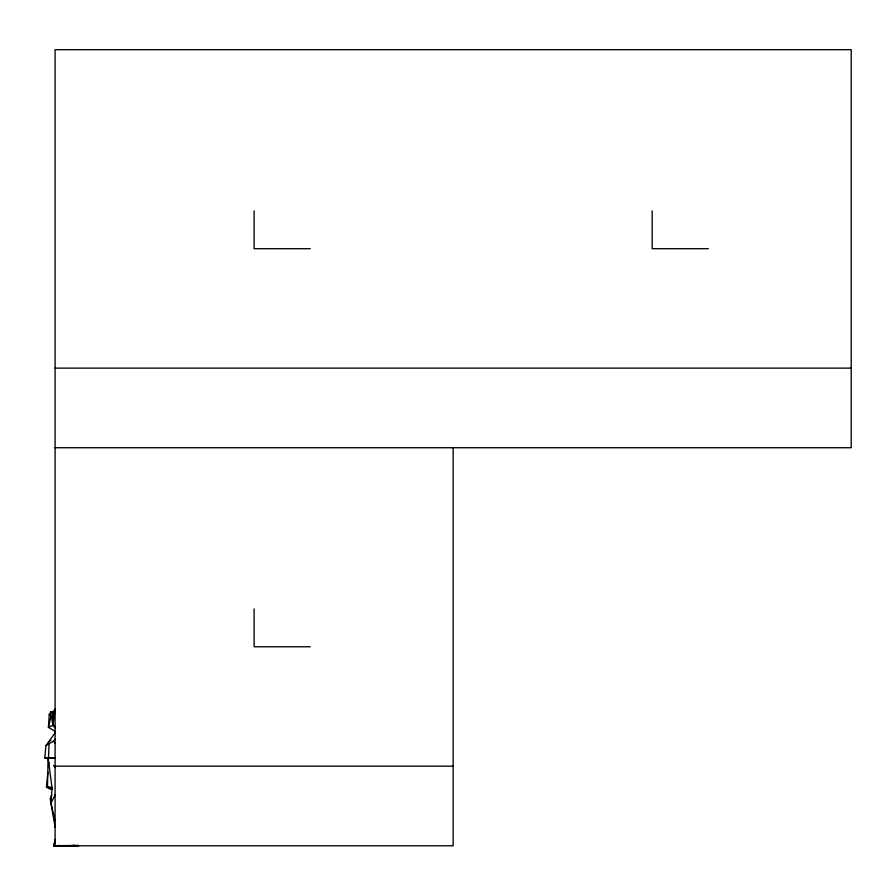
<?xml version="1.0" encoding="UTF-8"?>
<svg xmlns="http://www.w3.org/2000/svg" width="896" height="896" viewBox="0 0 896 896"><rect width="100%" height="100%" fill="white"/><g stroke="black" fill="none" stroke-linecap="round" stroke-linejoin="round"><path stroke-width="1.34" d="M52.573 789.208L47.488 787.282L48.082 757.994L54.936 758.072M52.741 725.458L53.122 712.466L54.69 712.824L52.741 725.458L55.395 727.899M48.53 757.814L49.022 743.747L53.525 741.182L55.238 739.099M52.853 712.622L49.28 714.179L48.406 727.384L54.79 731.136M55.037 821.419L51.016 803.085L52.046 787.83L48.082 757.994L49.246 758.274M48.81 758.71L44.8 757.982L45.965 745.584L55.115 732.872M52.562 789.107L50.008 789.074L46.469 787.058L47.914 771.982M48.574 765.128L48.843 762.384M59.685 845.757L53.682 846.07L55.16 839.429M53.682 846.07L55.25 840.93M55.227 709.139L54.32 711.558L53.346 711.514L54.936 709.173M51.666 795.01L50.187 798.806L55.171 827.322M51.016 803.085L55.238 794.606M50.187 712.107L54.835 711.693M49.224 741.72L50.949 740.096M45.965 745.584L49.022 743.747M53.603 714.571L51.218 715.501L48.406 727.384L52.987 725.2L51.218 715.501L49.28 714.179M56.638 845.723L78.534 845.354L78.12 846.182L56.638 845.723L59.315 845.342M50.725 711.805L55.149 711.659M310.318 248.707L254.117 248.707L254.117 210.84M708.378 248.707L652.176 248.707L652.176 210.84M55.093 368.122L851.2 368.122M55.093 447.731L851.2 447.731L851.2 49.683L55.093 49.683L55.093 845.79L453.141 845.79L453.141 447.731M310.318 646.766L254.117 646.766L254.117 608.888M55.093 766.181L453.141 766.181M44.8 757.982L54.858 758.005M46.469 787.058L52.024 787.349M53.536 845.858L76.731 846.317L58.464 845.813M47.488 787.282L52.046 787.83M73.36 845.141L75.746 846.171M53.715 718.211L51.218 715.501L53.133 718.894M53.2 724.562L54.846 726.454M53.525 741.182L55.003 743.277M53.581 765.43L54.97 767.536"/></g></svg>
